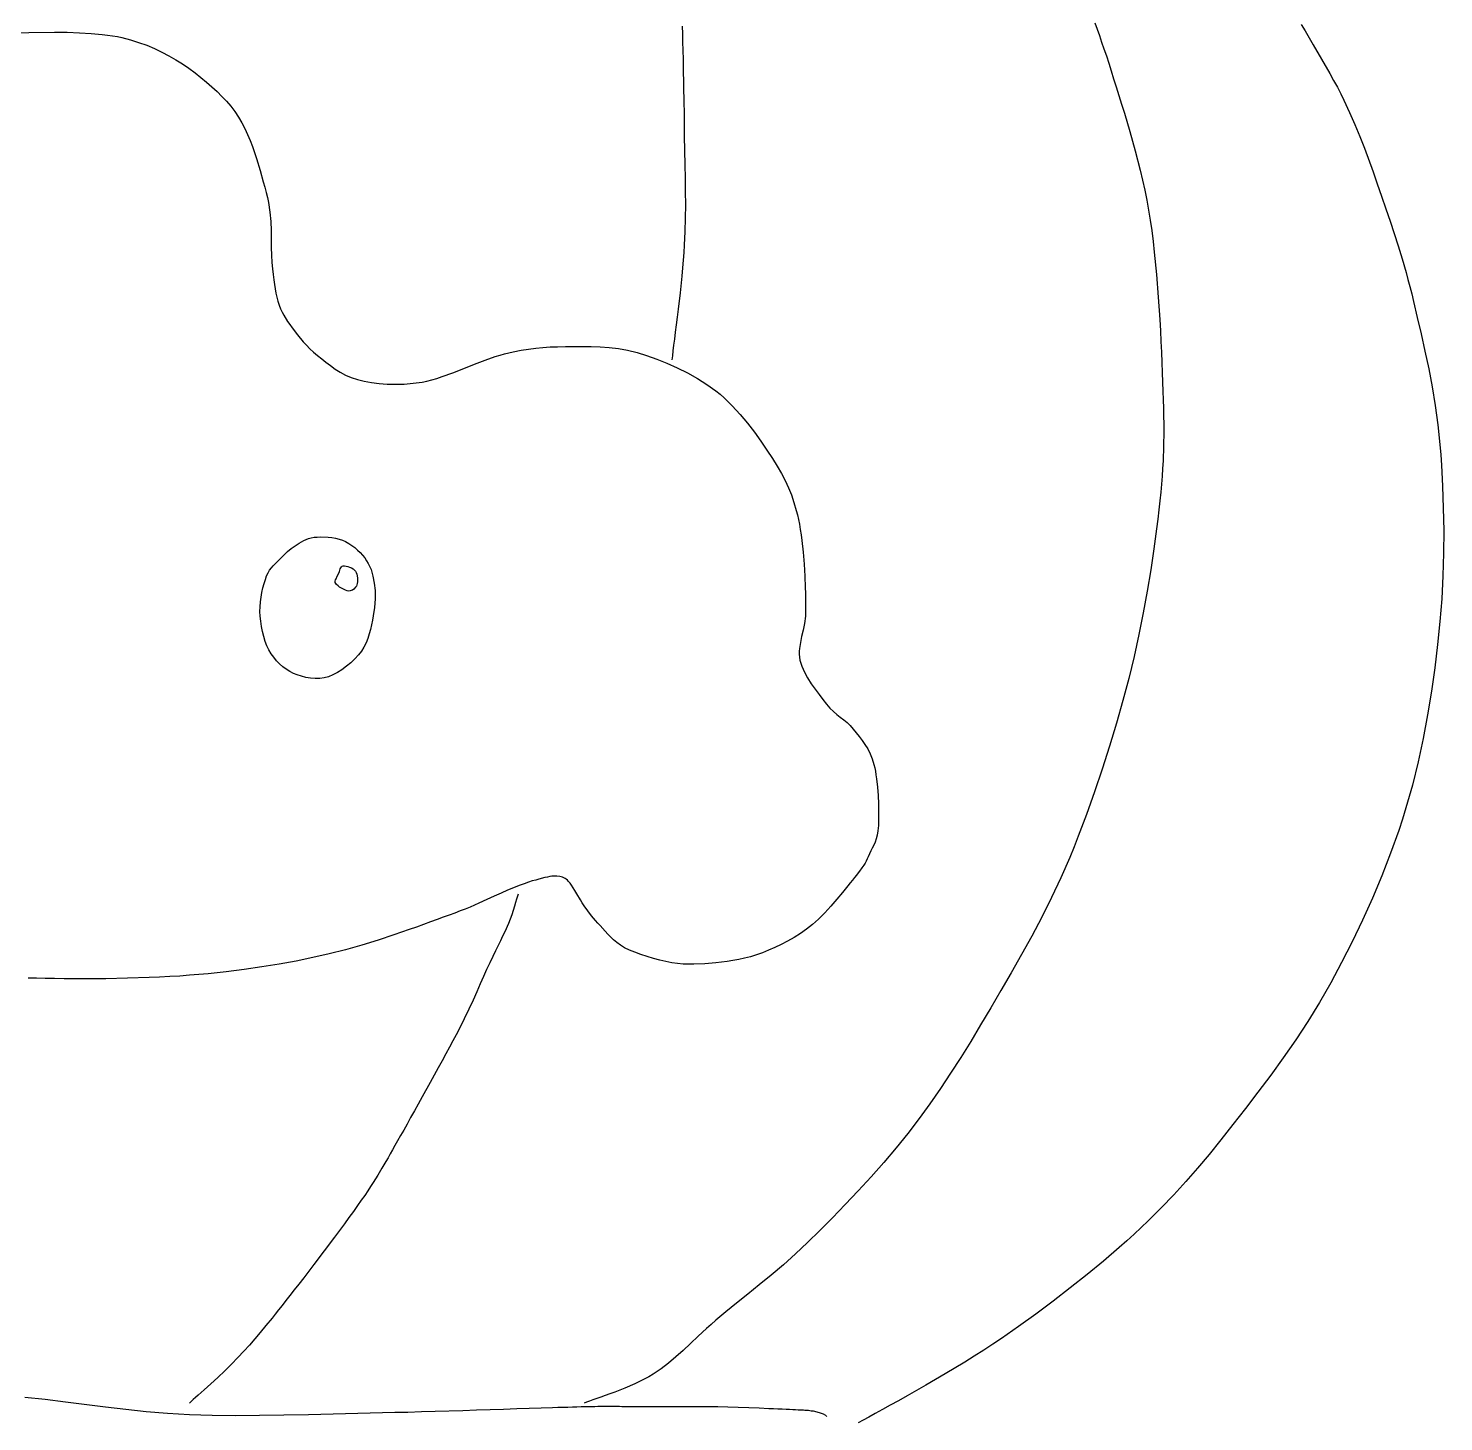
# Model space of a CAD drawing. Header units: millimetres. Extents: x 7 to 210, y 79 to 183.
# Drawn here: x 35.03 to 67, y 125.75 to 157.23 of the extents above; entities that cross this region are included whole.
import ezdxf

# ---------------------------------------------------------------- set-up
doc = ezdxf.new("R2010")
doc.units = ezdxf.units.MM
doc.header["$MEASUREMENT"] = 0
doc.layers.get('0').update_dxf_attribs({"linetype": 'CONTINUOUS'})

msp = doc.modelspace()

# ---------------------------------------------------------------- linework, layer by layer
at = {"color": 5}
for points in [[(59.123, 157.351), (59.175, 157.212), (59.227, 157.067), (59.278, 156.919), (59.331, 156.764), (59.384, 156.605), (59.437, 156.44), (59.491, 156.268), (59.548, 156.089), (59.607, 155.904), (59.668, 155.712), (59.73, 155.516), (59.792, 155.313), (59.917, 154.896), (60.038, 154.464), (60.151, 154.022), (60.253, 153.574), (60.298, 153.349), (60.338, 153.124), (60.375, 152.895), (60.409, 152.658), (60.44, 152.416), (60.468, 152.169), (60.518, 151.664), (60.558, 151.155), (60.591, 150.648), (60.605, 150.398), (60.618, 150.153), (60.63, 149.913), (60.639, 149.68), (60.647, 149.455), (60.656, 149.238), (60.662, 149.032), (60.669, 148.836), (60.673, 148.648), (60.677, 148.468), (60.679, 148.293), (60.679, 148.123), (60.675, 147.789), (60.664, 147.457), (60.655, 147.287), (60.643, 147.113), (60.629, 146.934), (60.613, 146.748), (60.593, 146.554), (60.57, 146.35), (60.545, 146.137), (60.518, 145.92), (60.489, 145.696), (60.457, 145.467), (60.388, 144.999), (60.308, 144.517), (60.219, 144.026), (60.12, 143.531), (60.01, 143.034), (59.89, 142.54), (59.758, 142.042), (59.614, 141.532), (59.458, 141.014), (59.293, 140.494), (59.119, 139.978), (58.938, 139.47), (58.751, 138.975), (58.655, 138.735), (58.558, 138.499), (58.358, 138.04), (58.146, 137.591), (57.926, 137.152), (57.699, 136.723), (57.469, 136.304), (57.236, 135.894), (57.003, 135.492), (56.773, 135.099), (56.545, 134.715), (56.32, 134.342), (56.095, 133.978), (55.867, 133.623), (55.637, 133.275), (55.4, 132.933), (55.155, 132.597), (54.902, 132.264), (54.636, 131.934), (54.359, 131.605), (54.072, 131.281), (53.781, 130.964), (53.488, 130.655), (53.198, 130.356), (52.912, 130.07), (52.635, 129.798), (52.362, 129.541), (52.088, 129.296), (51.815, 129.064), (51.545, 128.842), (51.283, 128.63), (51.03, 128.426), (50.789, 128.23), (50.563, 128.041), (50.456, 127.949), (50.355, 127.859), (50.166, 127.685), (49.99, 127.52), (49.822, 127.362), (49.658, 127.214), (49.494, 127.075), (49.325, 126.944), (49.146, 126.822), (49.049, 126.764), (48.947, 126.709), (48.73, 126.604), (48.504, 126.508), (48.279, 126.42), (48.17, 126.38), (48.065, 126.342), (47.965, 126.307), (47.872, 126.274), (47.787, 126.244), (47.71, 126.217), (47.644, 126.193), (47.589, 126.171)], [(34.759, 157.124), (35.044, 157.133), (35.621, 157.141), (35.907, 157.139), (36.185, 157.131), (36.452, 157.115), (36.704, 157.093), (36.823, 157.078), (36.936, 157.062), (37.044, 157.042), (37.146, 157.02), (37.339, 156.97), (37.525, 156.911), (37.706, 156.846), (37.88, 156.773), (38.048, 156.694), (38.21, 156.609), (38.366, 156.52), (38.516, 156.426), (38.661, 156.328), (38.799, 156.226), (38.932, 156.122), (39.059, 156.016), (39.18, 155.908), (39.296, 155.799), (39.405, 155.689), (39.51, 155.58), (39.608, 155.467), (39.698, 155.348), (39.78, 155.225), (39.855, 155.097), (39.923, 154.965), (39.987, 154.831), (40.044, 154.696), (40.096, 154.558), (40.189, 154.285), (40.269, 154.016), (40.339, 153.759), (40.372, 153.638), (40.404, 153.521), (40.433, 153.408), (40.457, 153.296), (40.49, 153.076), (40.509, 152.863), (40.518, 152.658), (40.519, 152.462), (40.52, 152.277), (40.524, 152.103), (40.536, 151.942), (40.551, 151.797), (40.565, 151.667), (40.577, 151.549), (40.59, 151.442), (40.605, 151.342), (40.622, 151.248), (40.643, 151.156), (40.669, 151.064), (40.698, 150.976), (40.731, 150.895), (40.765, 150.819), (40.803, 150.747), (40.889, 150.607), (40.938, 150.536), (40.992, 150.461), (41.11, 150.305), (41.242, 150.147), (41.315, 150.068), (41.393, 149.99), (41.476, 149.914), (41.565, 149.84), (41.659, 149.765), (41.754, 149.687), (41.855, 149.609), (41.962, 149.532), (42.074, 149.46), (42.195, 149.394), (42.326, 149.338), (42.468, 149.294), (42.622, 149.259), (42.786, 149.229), (42.959, 149.207), (43.14, 149.192), (43.329, 149.187), (43.525, 149.192), (43.725, 149.209), (43.931, 149.238), (44.038, 149.26), (44.148, 149.288), (44.263, 149.321), (44.38, 149.36), (44.622, 149.447), (44.867, 149.543), (45.112, 149.64), (45.352, 149.733), (45.581, 149.813), (45.689, 149.846), (45.792, 149.875), (45.986, 149.92), (46.165, 149.956), (46.334, 149.984), (46.496, 150.005), (46.657, 150.02), (46.82, 150.03), (46.989, 150.036), (47.17, 150.039), (47.552, 150.044), (47.749, 150.042), (47.951, 150.036), (48.154, 150.022), (48.362, 149.997), (48.571, 149.959), (48.782, 149.904), (49, 149.835), (49.227, 149.755), (49.459, 149.662), (49.693, 149.558), (49.925, 149.444), (50.149, 149.319), (50.363, 149.183), (50.563, 149.039), (50.658, 148.961), (50.751, 148.879), (50.934, 148.7), (51.109, 148.508), (51.277, 148.307), (51.435, 148.102), (51.583, 147.899), (51.718, 147.7), (51.842, 147.512), (51.95, 147.337), (52.046, 147.171), (52.13, 147.011), (52.204, 146.851), (52.269, 146.688), (52.326, 146.517), (52.378, 146.333), (52.404, 146.236), (52.427, 146.132), (52.45, 146.024), (52.47, 145.908), (52.488, 145.785), (52.505, 145.658), (52.533, 145.394), (52.555, 145.124), (52.57, 144.854), (52.581, 144.595), (52.585, 144.472), (52.589, 144.354), (52.59, 144.243), (52.592, 144.14), (52.591, 144.043), (52.585, 143.952), (52.563, 143.783), (52.534, 143.629), (52.501, 143.487), (52.473, 143.352), (52.452, 143.222), (52.448, 143.157), (52.448, 143.092), (52.453, 143.026), (52.464, 142.958), (52.482, 142.89), (52.504, 142.822), (52.563, 142.686), (52.636, 142.552), (52.718, 142.423), (52.806, 142.297), (52.896, 142.177), (52.982, 142.066), (53.063, 141.963), (53.139, 141.874), (53.217, 141.797), (53.295, 141.73), (53.374, 141.667), (53.451, 141.607), (53.526, 141.545), (53.599, 141.476), (53.668, 141.396), (53.803, 141.227), (53.869, 141.139), (53.932, 141.047), (53.993, 140.949), (54.047, 140.842), (54.095, 140.726), (54.135, 140.596), (54.152, 140.525), (54.166, 140.447), (54.18, 140.363), (54.192, 140.275), (54.213, 140.089), (54.226, 139.897), (54.236, 139.706), (54.24, 139.523), (54.24, 139.438), (54.239, 139.358), (54.238, 139.283), (54.235, 139.217), (54.231, 139.156), (54.225, 139.101), (54.209, 139.002), (54.186, 138.916), (54.159, 138.842), (54.129, 138.774), (54.097, 138.71), (54.065, 138.646), (54.033, 138.579), (54.006, 138.515), (53.983, 138.463), (53.96, 138.415), (53.936, 138.369), (53.905, 138.32), (53.864, 138.261), (53.81, 138.19), (53.777, 138.148), (53.739, 138.1), (53.697, 138.047), (53.65, 137.988), (53.599, 137.923), (53.544, 137.854), (53.425, 137.707), (53.296, 137.552), (53.161, 137.396), (53.022, 137.244), (52.883, 137.104), (52.815, 137.041), (52.748, 136.983), (52.612, 136.878), (52.473, 136.78), (52.33, 136.691), (52.185, 136.609), (52.04, 136.533), (51.895, 136.464), (51.753, 136.402), (51.614, 136.345), (51.479, 136.295), (51.345, 136.254), (51.212, 136.22), (51.08, 136.192), (50.949, 136.169), (50.82, 136.15), (50.563, 136.118), (50.312, 136.095), (50.067, 136.083), (49.946, 136.083), (49.822, 136.089), (49.698, 136.101), (49.571, 136.118), (49.437, 136.144), (49.297, 136.176), (49.153, 136.214), (49.009, 136.257), (48.868, 136.304), (48.735, 136.355), (48.612, 136.406), (48.502, 136.459), (48.407, 136.514), (48.323, 136.573), (48.249, 136.636), (48.181, 136.701), (48.12, 136.767), (48.062, 136.832), (47.949, 136.957), (47.895, 137.015), (47.844, 137.071), (47.755, 137.18), (47.672, 137.29), (47.589, 137.405), (47.547, 137.469), (47.505, 137.537), (47.422, 137.679), (47.381, 137.748), (47.343, 137.811), (47.306, 137.868), (47.27, 137.915), (47.238, 137.953), (47.209, 137.983), (47.182, 138.006), (47.156, 138.025), (47.102, 138.05), (47.04, 138.066), (46.971, 138.077), (46.9, 138.078), (46.859, 138.074), (46.814, 138.066), (46.761, 138.055), (46.7, 138.041), (46.567, 138.008), (46.495, 137.988), (46.417, 137.966), (46.329, 137.937), (46.231, 137.904), (46.12, 137.863), (45.993, 137.815), (45.856, 137.758), (45.712, 137.694), (45.558, 137.623), (45.392, 137.546), (45.21, 137.464), (45.112, 137.422), (45.01, 137.378), (44.901, 137.333), (44.787, 137.288), (44.667, 137.241), (44.54, 137.195), (44.406, 137.146), (44.265, 137.095), (44.117, 137.041), (43.962, 136.985), (43.801, 136.926), (43.636, 136.868), (43.292, 136.748), (42.935, 136.628), (42.569, 136.515), (42.199, 136.409), (41.831, 136.317), (41.461, 136.235), (41.084, 136.158), (40.7, 136.088), (40.309, 136.025), (39.911, 135.967), (39.505, 135.916), (39.093, 135.872), (38.671, 135.835), (38.454, 135.819), (38.229, 135.805), (37.996, 135.793), (37.759, 135.783), (37.272, 135.768), (36.784, 135.759), (36.541, 135.756), (36.302, 135.755), (36.069, 135.755), (35.842, 135.757), (35.623, 135.76), (35.414, 135.764), (35.216, 135.768), (35.03, 135.774)], [(49.804, 157.278), (49.809, 157.104), (49.813, 156.921), (49.817, 156.731), (49.822, 156.536), (49.826, 156.337), (49.834, 155.935), (49.841, 155.535), (49.844, 155.341), (49.847, 155.152), (49.849, 154.969), (49.851, 154.795), (49.856, 154.466), (49.862, 154.149), (49.869, 153.841), (49.873, 153.541), (49.875, 153.243), (49.873, 152.944), (49.865, 152.641), (49.851, 152.33), (49.841, 152.167), (49.828, 151.995), (49.813, 151.815), (49.795, 151.631), (49.754, 151.254), (49.711, 150.882), (49.689, 150.701), (49.668, 150.528), (49.647, 150.364), (49.627, 150.209), (49.61, 150.068), (49.594, 149.942), (49.581, 149.833), (49.575, 149.785), (49.571, 149.742)], [(40.731, 145.251), (40.81, 145.333), (40.888, 145.408), (40.969, 145.478), (41.059, 145.541), (41.154, 145.601), (41.254, 145.657), (41.362, 145.702), (41.423, 145.719), (41.487, 145.73), (41.558, 145.736), (41.636, 145.739), (41.804, 145.735), (41.889, 145.727), (41.974, 145.712), (42.055, 145.692), (42.13, 145.666), (42.201, 145.633), (42.272, 145.593), (42.342, 145.547), (42.408, 145.497), (42.471, 145.441), (42.531, 145.384), (42.585, 145.325), (42.633, 145.264), (42.675, 145.202), (42.713, 145.138), (42.774, 145.001), (42.817, 144.854), (42.847, 144.697), (42.864, 144.525), (42.865, 144.34), (42.851, 144.147), (42.822, 143.953), (42.804, 143.855), (42.784, 143.753), (42.762, 143.65), (42.735, 143.546), (42.703, 143.444), (42.663, 143.344), (42.615, 143.249), (42.558, 143.16), (42.488, 143.073), (42.407, 142.984), (42.316, 142.898), (42.219, 142.816), (42.117, 142.74), (42.015, 142.674), (41.913, 142.62), (41.815, 142.58), (41.716, 142.555), (41.614, 142.543), (41.51, 142.54), (41.406, 142.548), (41.303, 142.565), (41.204, 142.59), (41.109, 142.62), (41.021, 142.656), (40.938, 142.698), (40.857, 142.748), (40.78, 142.807), (40.707, 142.871), (40.638, 142.942), (40.575, 143.019), (40.517, 143.1), (40.467, 143.185), (40.422, 143.278), (40.383, 143.38), (40.35, 143.489), (40.322, 143.602), (40.299, 143.718), (40.282, 143.833), (40.271, 143.946), (40.265, 144.054), (40.266, 144.16), (40.274, 144.27), (40.289, 144.379), (40.308, 144.487), (40.332, 144.591), (40.359, 144.69), (40.387, 144.78), (40.416, 144.86), (40.448, 144.93), (40.484, 144.989), (40.522, 145.042), (40.563, 145.088), (40.648, 145.17), (40.731, 145.251)], [(42.039, 144.902), (42.058, 144.958), (42.079, 145.016), (42.091, 145.042), (42.107, 145.063), (42.125, 145.079), (42.147, 145.087), (42.175, 145.087), (42.21, 145.082), (42.249, 145.071), (42.29, 145.056), (42.33, 145.037), (42.368, 145.015), (42.4, 144.99), (42.424, 144.964), (42.441, 144.933), (42.454, 144.896), (42.468, 144.811), (42.467, 144.725), (42.463, 144.688), (42.454, 144.656), (42.442, 144.629), (42.426, 144.603), (42.382, 144.557), (42.356, 144.539), (42.328, 144.526), (42.299, 144.519), (42.269, 144.517), (42.236, 144.523), (42.196, 144.537), (42.152, 144.556), (42.109, 144.58), (42.065, 144.607), (42.028, 144.634), (41.997, 144.662), (41.977, 144.687), (41.967, 144.712), (41.966, 144.738), (41.972, 144.766), (41.983, 144.794), (42.012, 144.85), (42.039, 144.902)], [(46.094, 137.67), (46.079, 137.621), (46.06, 137.556), (46.038, 137.48), (46.013, 137.394), (45.985, 137.301), (45.952, 137.204), (45.879, 137.007), (45.794, 136.814), (45.747, 136.717), (45.697, 136.615), (45.643, 136.506), (45.585, 136.388), (45.522, 136.26), (45.455, 136.118), (45.386, 135.966), (45.315, 135.807), (45.243, 135.64), (45.165, 135.463), (45.08, 135.275), (44.986, 135.072), (44.881, 134.854), (44.762, 134.62), (44.695, 134.492), (44.624, 134.356), (44.547, 134.211), (44.466, 134.06), (44.38, 133.903), (44.293, 133.743), (44.112, 133.415), (43.931, 133.087), (43.842, 132.927), (43.754, 132.77), (43.669, 132.62), (43.588, 132.475), (43.512, 132.339), (43.439, 132.214), (43.374, 132.098), (43.313, 131.991), (43.258, 131.893), (43.206, 131.801), (43.158, 131.714), (43.111, 131.632), (43.02, 131.475), (42.926, 131.318), (42.822, 131.152), (42.764, 131.063), (42.7, 130.967), (42.631, 130.864), (42.553, 130.752), (42.468, 130.631), (42.376, 130.5), (42.276, 130.363), (42.171, 130.219), (42.061, 130.07), (41.948, 129.918), (41.715, 129.607), (41.481, 129.299), (41.366, 129.148), (41.253, 129.001), (41.144, 128.861), (41.041, 128.727), (40.943, 128.601), (40.852, 128.485), (40.767, 128.377), (40.687, 128.276), (40.61, 128.18), (40.537, 128.089), (40.4, 127.92), (40.272, 127.766), (40.148, 127.62), (40.025, 127.481), (39.9, 127.342), (39.768, 127.201), (39.624, 127.053), (39.469, 126.901), (39.31, 126.751), (39.152, 126.605), (39.003, 126.471), (38.934, 126.408), (38.869, 126.35), (38.809, 126.297), (38.756, 126.249), (38.71, 126.207), (38.671, 126.171)], [(34.951, 126.308), (35.415, 126.257), (35.871, 126.201), (36.776, 126.086), (37.233, 126.032), (37.698, 125.984), (38.176, 125.944), (38.422, 125.929), (38.672, 125.916), (39.186, 125.9), (39.714, 125.893), (40.255, 125.895), (40.805, 125.903), (41.36, 125.915), (41.918, 125.929), (42.477, 125.944), (43.032, 125.956), (43.315, 125.962), (43.609, 125.969), (43.911, 125.977), (44.22, 125.986), (44.846, 126.005), (45.158, 126.015), (45.467, 126.026), (45.769, 126.035), (46.064, 126.045), (46.348, 126.055), (46.618, 126.064), (46.872, 126.072), (46.993, 126.076), (47.109, 126.079), (47.22, 126.082), (47.325, 126.086), (47.425, 126.088), (47.518, 126.09), (47.606, 126.092), (47.686, 126.094), (47.761, 126.095), (47.831, 126.097), (47.894, 126.098), (47.953, 126.099), (48.057, 126.099), (48.144, 126.1), (48.219, 126.1), (48.282, 126.099), (48.338, 126.099), (48.389, 126.098), (48.437, 126.096), (48.485, 126.095), (48.536, 126.094), (48.593, 126.092), (48.657, 126.091), (48.732, 126.091), (48.821, 126.09), (49.022, 126.091), (49.236, 126.092), (49.461, 126.093), (49.692, 126.094), (50.159, 126.094), (50.388, 126.094), (50.61, 126.09), (50.835, 126.086), (51.068, 126.078), (51.306, 126.07), (51.538, 126.06), (51.761, 126.051), (51.867, 126.047), (51.967, 126.042), (52.062, 126.038), (52.15, 126.034), (52.23, 126.03), (52.301, 126.026), (52.364, 126.024), (52.419, 126.021), (52.466, 126.019), (52.506, 126.017), (52.541, 126.015), (52.57, 126.013), (52.618, 126.011), (52.654, 126.008), (52.686, 126.004), (52.719, 125.998), (52.759, 125.992), (52.846, 125.974), (52.923, 125.954), (52.987, 125.93), (53.037, 125.899), (53.054, 125.881), (53.063, 125.866)]]:
    msp.add_lwpolyline(points, dxfattribs=at)
at = {"color": 3}
msp.add_lwpolyline([(63.785, 157.317), (63.873, 157.17), (63.963, 157.017), (64.056, 156.859), (64.245, 156.536), (64.43, 156.212), (64.518, 156.053), (64.602, 155.897), (64.68, 155.747), (64.751, 155.603), (64.88, 155.326), (64.999, 155.056), (65.109, 154.789), (65.213, 154.523), (65.408, 153.989), (65.504, 153.716), (65.601, 153.435), (65.699, 153.154), (65.794, 152.875), (65.887, 152.596), (65.979, 152.312), (66.067, 152.019), (66.155, 151.715), (66.198, 151.556), (66.24, 151.394), (66.283, 151.228), (66.324, 151.055), (66.408, 150.697), (66.495, 150.325), (66.582, 149.939), (66.667, 149.54), (66.745, 149.129), (66.815, 148.705), (66.875, 148.27), (66.919, 147.824), (66.937, 147.596), (66.952, 147.363), (66.979, 146.884), (66.996, 146.391), (67.004, 145.886), (67.001, 145.375), (66.987, 144.859), (66.96, 144.342), (66.919, 143.827), (66.866, 143.31), (66.804, 142.784), (66.729, 142.254), (66.642, 141.72), (66.542, 141.188), (66.429, 140.658), (66.299, 140.134), (66.153, 139.619), (66.074, 139.363), (65.989, 139.107), (65.806, 138.595), (65.607, 138.084), (65.393, 137.579), (65.169, 137.081), (64.936, 136.595), (64.697, 136.122), (64.453, 135.665), (64.202, 135.224), (63.937, 134.795), (63.662, 134.377), (63.381, 133.972), (63.096, 133.577), (62.809, 133.194), (62.524, 132.823), (62.243, 132.462), (62.106, 132.288), (61.97, 132.117), (61.705, 131.79), (61.441, 131.476), (61.176, 131.173), (60.905, 130.876), (60.623, 130.582), (60.327, 130.288), (60.172, 130.14), (60.011, 129.99), (59.844, 129.838), (59.674, 129.686), (59.318, 129.38), (58.948, 129.074), (58.568, 128.771), (58.181, 128.473), (57.79, 128.181), (57.4, 127.9), (57.014, 127.63), (56.817, 127.498), (56.613, 127.364), (56.401, 127.229), (56.185, 127.094), (55.745, 126.829), (55.308, 126.574), (55.095, 126.452), (54.888, 126.335), (54.69, 126.225), (54.502, 126.12), (54.326, 126.022), (54.164, 125.932), (54.018, 125.852), (53.889, 125.781), (53.777, 125.722)], dxfattribs=at)

doc.saveas('drawing.dxf')
